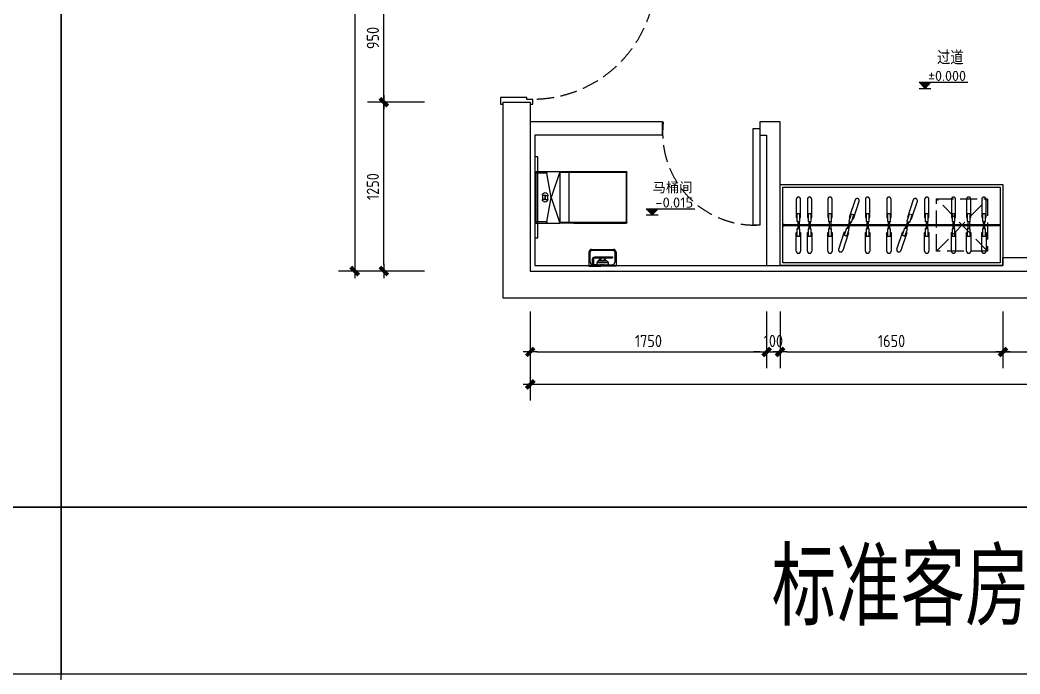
# Model space of a CAD drawing. Header units: inches. Extents: x 193953 to 255442, y -114891 to -62384.
# Drawn here: x 239738 to 247142, y -105208 to -100366 of the extents above; entities that cross this region are included whole.
import ezdxf
from ezdxf.enums import TextEntityAlignment as Align

# ---------------------------------------------------------------- set-up
doc = ezdxf.new("R2010")
doc.units = ezdxf.units.IN
doc.header["$LTSCALE"] = 500
doc.header["$MEASUREMENT"] = 0
for name, pattern in [('DASH', [0.35, 0.25, -0.1]), ('家具平面底图$0$DASH', [0.35, 0.25, -0.1]), ('家具平面底图$0$DOM-虚线', [0.35, 0.25, -0.1])]:
    doc.linetypes.add(name, pattern=pattern)
for name, color, linetype in [('0-索引文字', 50, 'Continuous'), ('F-洁具-DOM', 1, 'Continuous'), ('G-装饰造型轮廓线、电气提示线', 3, 'Continuous'), ('L-立面、剖面图、大样图-细线', 134, 'Continuous'), ('P-平面门', 2, 'Continuous'), ('SH-文字', 50, 'Continuous')]:
    doc.layers.add(name, color=color, linetype=linetype)
doc.styles.add('DOM-romans.shx', font='dim.shx')
doc.styles.add('MtXpl_', font='SIMYOU.TTF')
doc.styles.add('st', font='', dxfattribs={"width": 0.7})
doc.styles.get('st').set_extended_font_data('SimSun')
doc.dimstyles.new('DOM_DIM_1 80', dxfattribs={"dimscale": 60, "dimtxt": 1.5, "dimasz": 0.8, "dimexe": 2, "dimexo": 1.5, "dimgap": 0.6, "dimtad": 1, "dimdec": 0, "dimrnd": 5, "dimzin": 12, "dimdsep": 46, "dimtxsty": 'DOM-romans.shx', "dimblk": 'DOM_Dimension_Tick', "dimcen": 0.125, "dimclrd": 44, "dimclre": 44, "dimclrt": 50, "dimadec": 0, "dimazin": 0, "dimtfac": 1, "dimtdec": 0, "dimtix": 1, "dimtmove": 2, "dimatfit": 3, "dimldrblk": 'DOM_Leader_Arrow', "dimfxl": 0, "dimtvp": 1, "dimtolj": 1, "dimtzin": 0, "dimarcsym": 0})

# ---------------------------------------------------------------- blocks, each defined once
blk = doc.blocks.new('家具平面底图$0$A$C591D7FFC')
at = {"linetype": '家具平面底图$0$DOM-虚线', "ltscale": 150}
blk.add_lwpolyline([(300, -20), (-300, -20), (-300, 0), (300, 0)], close=True, dxfattribs=at)
blk = doc.blocks.new('家具平面底图$0$A$C619B377B')
at = {"linetype": 'Continuous'}
for p, q in [((-180, 0), (180, 0)), ((-190, -185.2), (-190, -10)), ((190, -10), (190, -185.2)), ((-189.5, -186.2), (-190, -185.2)), ((-189.5, -676), (-189.5, -186.1)), ((-184.5, -185.2), (184.5, -185.2)), ((189.5, -186.2), (190, -185.2)), ((189.5, -186.1), (189.5, -676)), ((189.5, -254), (-189.5, -254)), ((185.5, -680), (-185.5, -680))]:
    blk.add_line(p, q, dxfattribs=at)
at = {"color": 8, "linetype": 'Continuous'}
for p, q in [((-180, -88.3), (-180, 0)), ((180, -88.3), (180, 0)), ((190, -10), (-190, -10)), ((-15, -55), (15, -55)), ((-15, -73), (-15, -55)), ((-15, -73), (15, -73)), ((15, -73), (15, -55)), ((-190, -185.2), (0, -120)), ((0, -120), (-180, -88.3)), ((15, -77), (-15, -77)), ((-15, -77), (-15, -95)), ((15, -95), (-15, -95)), ((180, -88.3), (0, -120)), ((0, -120), (190, -185.2)), ((15, -77), (15, -95)), ((-184.5, -250), (-184.5, -185.2)), ((184.5, -185.2), (184.5, -250)), ((-189.5, -285), (-190, -285)), ((-190, -675), (-190, -285)), ((-185.5, -250), (185.5, -250)), ((-185.5, -680), (-185.5, -250)), ((185.5, -680), (185.5, -250)), ((190, -285), (189.5, -285)), ((190, -285), (190, -675)), ((-190, -675), (-189.5, -675)), ((-189.5, -676), (189.5, -676)), ((-188.7, -679.1), (-188.4, -678.8)), ((188.4, -678.8), (188.7, -679.1)), ((189.9, -675), (190, -675))]:
    blk.add_line(p, q, dxfattribs=at)
at = {"linetype": 'Continuous'}
for centre, radius, start, end in [((-180, -10), 10, 90, 180), ((-185.5, -676), 4, 180, 270), ((185.5, -676), 4, 270, 0)]:
    blk.add_arc(centre, radius, start, end, dxfattribs=at)
at = {"color": 8, "linetype": 'Continuous'}
for centre, radius, start, end in [((180, -10), 10, 0, 90), ((-15, -75), 20, 90, 270), ((-15, -75), 2, 90, 270), ((15, -75), 20, 270, 90), ((15, -75), 2, 270, 90), ((-185, -285), 5, 155.17913, 180), ((-185.5, -254), 4, 90, 180), ((185.5, -254), 4, 0, 90), ((185, -285), 5, 0, 24.75826), ((-185, -675), 5, 180, 217.3553), ((-175, -674.8), 14.5, 191.25653, 193.3174), ((-175.6, -674.9), 13.9, 193.30813, 196.97054), ((-186.9, -676.4), 3.26, 232.02368, 236.55821), ((-183.6, -663.5), 16.5, 252.06254, 255.37073), ((-183.5, -662.9), 17.1, 255.35969, 256.56318), ((183.5, -662.9), 17.1, 283.43682, 284.64031), ((183.6, -663.5), 16.5, 284.62927, 287.93746), ((186.9, -676.4), 3.26, 303.44179, 307.97632), ((175.6, -674.9), 13.9, 343.02946, 346.69187), ((185, -675), 5, 322.62333, 0), ((175, -674.8), 14.5, 346.6826, 348.74347)]:
    blk.add_arc(centre, radius, start, end, dxfattribs=at)
at = {"color": 8, "linetype": 'Continuous', "extrusion": (0, 0, -1)}
for centre, major_axis, start_param, end_param in [((-180, -90.9), (9.99, -1.89), 3.092725, 4.663521), ((180, -90.9), (9.99, 1.89), -1.521928, 0.048868)]:
    blk.add_ellipse(centre, major_axis=major_axis, ratio=0.25825, start_param=start_param, end_param=end_param, dxfattribs=at)
at = {"linetype": 'Continuous', "extrusion": (0, 0, -1)}
for centre, start_param, end_param in [((-184.5, -186.1), 3.145147, 4.712389), ((184.5, -186.1), 4.712389, 6.279631)]:
    blk.add_ellipse(centre, major_axis=(5, 0), ratio=0.176327, start_param=start_param, end_param=end_param, dxfattribs=at)
at = {"layer": 'F-洁具-DOM'}
blk.add_blockref('家具平面底图$0$A$C591D7FFC', (0, 0), dxfattribs=at)
blk = doc.blocks.new('家具平面底图$0$dfsggag')
at = {"color": 8, "linetype": '家具平面底图$0$DOM-虚线', "ltscale": 80}
for p, q in [((-34.9, 36.8), (-42.9, 25.1)), ((-42.9, 25.1), (-42.9, 0)), ((-42.9, 25.1), (42.9, 25.1)), ((-42.9, 0), (42.9, 0)), ((-34.9, 36.8), (34.9, 36.8)), ((-27, 43.6), (-12.7, 59.3)), ((-27, 43.6), (-20.4, 42.7)), ((-27, 43.6), (-27, 36.8)), ((-11.1, 59.3), (-20.4, 42.7)), ((-20.4, 42.7), (20.4, 42.7)), ((-20.4, 42.7), (-20.4, 36.8)), ((-12.7, 59.3), (12.7, 59.3)), ((11.1, 59.3), (20.4, 42.7)), ((27, 43.6), (12.7, 59.3)), ((27, 43.6), (20.4, 42.7)), ((20.4, 42.7), (20.4, 36.8)), ((27, 43.6), (27, 36.8)), ((34.9, 36.8), (42.9, 25.1)), ((42.9, 25.1), (42.9, 0))]:
    blk.add_line(p, q, dxfattribs=at)
for points in [[(-11.3, 11.2), (-4.7, 11.2), (-4.7, 5.1), (-11.3, 5.1)], [(1.2, 11.2), (7.8, 11.2), (7.8, 5.1), (1.2, 5.1)], [(13.6, 11.2), (20.2, 11.2), (20.2, 5.1), (13.6, 5.1)]]:
    blk.add_lwpolyline(points, close=True, dxfattribs=at)
blk = doc.blocks.new('家具平面底图$0$A$C08F94FB0')
at = {"linetype": 'Continuous'}
for p, q in [((-100.5, 0), (-30.5, 0)), ((-100.5, -105), (-100.5, 0)), ((-30.5, 0), (-30.5, -7)), ((100.5, 0), (30.5, 0)), ((100.5, -105), (100.5, 0)), ((-0.5, -125), (-80.5, -125)), ((80.5, -125), (-0.5, -125))]:
    blk.add_line(p, q, dxfattribs=at)
at = {"color": 8, "linetype": 'Continuous'}
for p, q in [((-30.5, 0), (30.5, 0)), ((-91.5, -105), (-91.5, -31)), ((-0.5, -11), (-71.5, -11)), ((34.5, -11), (-36.3, -11)), ((30.5, 0), (30.5, -7)), ((34.5, -11), (71.5, -11)), ((91.5, -31), (91.5, -105)), ((-80.5, -116), (-0.5, -116)), ((-0.5, -116), (80.5, -116))]:
    blk.add_line(p, q, dxfattribs=at)
at = {"color": 8}
for p, q in [((-72.1, -116), (-72.1, -125)), ((73.5, -116), (73.5, -125))]:
    blk.add_line(p, q, dxfattribs=at)
at = {"color": 8, "linetype": 'Continuous'}
for centre, radius, start, end in [((-71.5, -31), 20, 90, 180), ((34.5, -7), 4, 180, 270), ((71.5, -31), 20, 0, 90), ((-80.5, -105), 11, 180, 270), ((80.5, -105), 11, 270, 0)]:
    blk.add_arc(centre, radius, start, end, dxfattribs=at)
at = {"linetype": 'Continuous'}
for centre, radius, start, end in [((-34.5, -7), 4, 270, 0), ((-80.5, -105), 20, 180, 270), ((80.5, -105), 20, 270, 0)]:
    blk.add_arc(centre, radius, start, end, dxfattribs=at)
blk = doc.blocks.new('家具平面底图$0$A$C2B4824DF')
for p, q in [((63.5, -57), (63.5, 72.7)), ((69.2, 73), (63.8, 73)), ((69.5, -57), (69.5, 72.7)), ((0, -13.5), (0, -72.5)), ((9.5, -13), (0.5, -13)), ((0.5, -73), (9.5, -73)), ((10, -73), (10, -13.5)), ((53.5, -67), (10, -67)), ((10, -73), (53.5, -73))]:
    blk.add_line(p, q)
at = {"color": 250}
for p, q in [((69.5, 69), (63.5, 69)), ((69.5, 66.2), (63.5, 66.2)), ((69.5, 62.1), (63.5, 62.1)), ((63.8, -57), (63.8, 73)), ((63.8, 65.9), (69.2, 65.9)), ((69.2, 64.9), (63.8, 64.9)), ((69.2, -57), (69.2, 73)), ((10, -13.5), (0, -13.5)), ((10, -72.5), (0, -72.5)), ((0.5, -73), (0.5, -13)), ((9.5, -73), (9.5, -13)), ((53.5, -67.3), (10, -67.3)), ((10, -72.7), (53.5, -72.7)), ((53.5, -67.3), (53.5, -67)), ((53.5, -72.7), (53.5, -73)), ((69.5, -47.1), (63.5, -47.1)), ((69.5, -51.2), (63.5, -51.2)), ((63.8, -57), (63.5, -57)), ((69.2, -49.9), (63.8, -49.9)), ((69.2, -50.9), (63.8, -50.9)), ((69.2, -57), (69.5, -57))]:
    blk.add_line(p, q, dxfattribs=at)
for centre, radius, start, end in [((63.8, 72.7), 0.3, 90, 180), ((69.2, 72.7), 0.3, 0, 90), ((0.5, -13.5), 0.5, 90, 180), ((0.5, -72.5), 0.5, 180, 270), ((9.5, -13.5), 0.5, 0, 90), ((9.5, -72.5), 0.5, 270, 342.30987), ((53.5, -57), 16, 270, 0), ((53.5, -57), 10, 270, 0)]:
    blk.add_arc(centre, radius, start, end)
for radius in [15.7, 10.3]:
    blk.add_arc((53.5, -57), radius, 270, 0, dxfattribs=at)
for points, start_tangent, end_tangent in [([(63.5, 66.2), (63.5, 66.1), (63.6, 66), (63.7, 65.9), (63.8, 65.9)], (0, -1), (1, 0)), ([(63.5, 65.2), (63.5, 65.1), (63.6, 65), (63.7, 64.9), (63.8, 64.9)], (0, -1), (1, 0)), ([(69.2, 65.9), (69.3, 65.9), (69.4, 66), (69.5, 66.1), (69.5, 66.2)], (1, 0), (0, 1)), ([(69.5, 65.2), (69.5, 65.1), (69.4, 65), (69.3, 64.9), (69.2, 64.9)], (0, -1), (-1, 0)), ([(63.5, -50.2), (63.5, -50.1), (63.6, -50), (63.7, -49.9), (63.8, -49.9)], (0, 1), (1, 0)), ([(63.8, -50.9), (63.7, -50.9), (63.6, -51), (63.5, -51.1), (63.5, -51.2)], (-1, 0), (0, -1)), ([(69.5, -50.2), (69.5, -50.1), (69.4, -50), (69.3, -49.9), (69.2, -49.9)], (0, 1), (-1, 0)), ([(69.5, -51.2), (69.5, -51.1), (69.4, -51), (69.3, -50.9), (69.2, -50.9)], (0, 1), (-1, 0))]:
    blk.add_spline(points, degree=3, dxfattribs=dict(at, start_tangent=start_tangent, end_tangent=end_tangent))
blk = doc.blocks.new('A$Ce1599806')
at = {"layer": 'F-洁具-DOM', "xscale": -1, "rotation": 180}
blk.add_blockref('家具平面底图$0$A$C08F94FB0', (0, 0), dxfattribs=at)
at = {"layer": 'F-洁具-DOM', "rotation": 90}
blk.add_blockref('家具平面底图$0$A$C2B4824DF', (0, 0), dxfattribs=at)
at = {"layer": 'F-洁具-DOM'}
blk.add_blockref('家具平面底图$0$dfsggag', (0, 0), dxfattribs=at)
blk = doc.blocks.new('ftfhtg')
at = {"layer": 'L-立面、剖面图、大样图-细线', "color": 8}
for p, q in [((-1050024.2, -439780.5), (-1050024.2, -439789.8)), ((-1049974.2, -439789.8), (-1049974.2, -439780.5)), ((-1050021.4, -439792.6), (-1050015.3, -439792.6)), ((-1050015.3, -439792.6), (-1049983.1, -439792.6)), ((-1050013.1, -439795.3), (-1050013.1, -439794.8)), ((-1049986.7, -439796.7), (-1050011.7, -439796.7)), ((-1050010.3, -439796.7), (-1050010.3, -439803.4)), ((-1050010.3, -439813.7), (-1049988.1, -439813.7)), ((-1050010.3, -439813.7), (-1050010.3, -439830.5)), ((-1050010.3, -439830.5), (-1049988.1, -439830.5)), ((-1049988.4, -439803.6), (-1050010, -439803.6)), ((-1049988.1, -439796.7), (-1049988.1, -439803.4)), ((-1049985.3, -439794.8), (-1049985.3, -439795.3)), ((-1049983.1, -439792.6), (-1049977, -439792.6)), ((-1049872.3, -439813.7), (-1049872.3, -439830.5)), ((-1049872.3, -439813.7), (-1049872.3, -439830.5))]:
    blk.add_line(p, q, dxfattribs=at)
for points in [[(-1050009.7, -439803.6, -0.311671), (-1050006.9, -439806), (-1050006.9, -439813.7)], [(-1049988.3, -439803.6, 0.34884), (-1049991.5, -439806), (-1049991.5, -439813.7)], [(-1049875.3, -439813.6, 0.28759), (-1049880.9, -439811.1, -0.060586), (-1049890.3, -439812.1, 0.212877), (-1049891.2, -439812.9)], [(-1049875.3, -439830.7, -0.28759), (-1049880.9, -439833.2, 0.060586), (-1049890.3, -439832.2, -0.212877), (-1049891.2, -439831.3)]]:
    blk.add_lwpolyline(points, format="xyb", dxfattribs=at)
for centre, radius, start, end in [((-1050021.4, -439789.8), 2.78, 180, 270), ((-1050015.3, -439794.8), 2.22, 0, 90), ((-1050011.7, -439795.3), 1.39, 180, 270), ((-1050010, -439803.4), 0.278, 180, 270), ((-1049988.4, -439803.4), 0.278, 270, 0), ((-1049976.5, -439792), 24.6, 241.9616, 293.82253), ((-1049938.9, -440716.4), 903.9, 93.11282, 93.12014), ((-1049976.5, -439852.2), 24.6, 66.17747, 118.0384), ((-1049974.8, -439740), 74.9, 259.84329, 276.25564), ((-1049974.8, -439904.2), 74.9, 83.74436, 100.15671), ((-1049986.7, -439795.3), 1.39, 270, 0), ((-1049983.1, -439794.8), 2.22, 90, 180), ((-1049977, -439789.8), 2.78, 270, 0), ((-1049913.7, -440502.8), 690.3, 86.56114, 94.39322), ((-1049913.7, -439141.4), 690.3, 265.60678, 273.43886)]:
    blk.add_arc(centre, radius, start, end, dxfattribs=at)
blk = doc.blocks.new('A$Cf4202bee')
at = {"layer": 'G-装饰造型轮廓线、电气提示线', "color": 1, "ltscale": 20}
for points in [[(-15, -200), (-15, -220), (20, -220), (20, -175), (35, -175), (35, 20), (-15, 20), (-15, 0), (0, 0), (0, -200)], [(965, -200), (965, -220), (930, -220), (930, -175), (915, -175), (915, 20), (965, 20), (965, 0), (950, 0), (950, -200)]]:
    blk.add_lwpolyline(points, close=True, dxfattribs=at)
at = {"layer": 'P-平面门', "color": 1, "ltscale": 3}
blk.add_lwpolyline([(65, -1125), (20, -1125), (20, -220), (65, -220)], close=True, dxfattribs=at)
at = {"layer": 'P-平面门', "color": 8, "linetype": 'DASH'}
blk.add_arc((17.9, -214.1), 912.1, 272.95922, 359.62998, dxfattribs=at)
at = {"layer": 'P-平面门', "extrusion": (0, 0, -1), "yscale": 0.9000000000232831}
for p, xscale, zscale, rotation in [((-395822.5, 943983.1), 0.9000000000232831, -0.9000000000014552, 90), ((395737.5, 943983.1), -0.9000000000232831, -0.9000000000232831, 270)]:
    blk.add_blockref('ftfhtg', p, dxfattribs=dict(at, xscale=xscale, zscale=zscale, rotation=rotation))
blk = doc.blocks.new('家具平面底图$0$A$C24926126')
at = {"color": 250, "linetype": '家具平面底图$0$DOM-虚线', "ltscale": 100}
for p, q in [((-192.5, 15.9, 0.9), (-55, 15.9, 0.9)), ((-192.5, 15.9), (-55, 15.9)), ((-192.5, 15.9), (-55, 15.9)), ((-192.5, 15.9, 0.9), (-55, 15.9, 0.9)), ((-82.5, 11, 0.9), (-82.5, -11, 0.9)), ((-27.5, 11, 0.9), (-82.5, 11, 0.9)), ((-82.5, 11), (-82.5, -11)), ((-27.5, 11), (-82.5, 11)), ((-82.5, 11), (-82.5, -11)), ((-27.5, 11), (-82.5, 11)), ((-82.5, 11, 0.9), (-82.5, -11, 0.9)), ((-27.5, 11, 0.9), (-82.5, 11, 0.9)), ((-55, 15.9, 0.9), (-55, 11, 0.9)), ((-55, 15.9), (-55, 11)), ((-55, 15.9), (-55, 11)), ((-55, 15.9, 0.9), (-55, 11, 0.9)), ((-27.5, 5.5, 0.9), (-27.5, 11, 0.9)), ((-27.5, 5.5), (-27.5, 11)), ((-27.5, 5.5), (-27.5, 11)), ((-27.5, 5.5, 0.9), (-27.5, 11, 0.9)), ((-27.5, -5.5, 0.9), (-27.5, 5.5, 0.9)), ((-27.5, -5.5), (-27.5, 5.5)), ((27.5, 5.5), (-27.5, 5.5)), ((27.5, 5.5, 0.9), (-27.5, 5.5, 0.9)), ((-27.5, -5.5), (-27.5, 5.5)), ((27.5, 5.5), (-27.5, 5.5)), ((-27.5, -5.5, 0.9), (-27.5, 5.5, 0.9)), ((27.5, 5.5, 0.9), (-27.5, 5.5, 0.9)), ((82.5, 11, 0.9), (27.5, 11, 0.9)), ((82.5, 11), (27.5, 11)), ((27.5, 5.5), (27.5, 11)), ((27.5, 5.5, 0.9), (27.5, 11, 0.9)), ((27.5, 5.5), (27.5, 11)), ((27.5, 5.5, 0.9), (27.5, 11, 0.9)), ((27.5, 5.5), (27.5, -5.5)), ((27.5, 5.5, 0.9), (27.5, -5.5, 0.9)), ((27.5, 5.5), (27.5, -5.5)), ((27.5, 5.5, 0.9), (27.5, -5.5, 0.9)), ((55, 15.9, 0.9), (55, 11, 0.9)), ((192.5, 15.9, 0.9), (55, 15.9, 0.9)), ((55, 15.9), (55, 11)), ((192.5, 15.9), (55, 15.9)), ((82.5, -11, 0.9), (82.5, 11, 0.9)), ((82.5, -11), (82.5, 11)), ((-55, -15.8, 0.9), (-192.5, -15.8, 0.9)), ((-55, -15.8), (-192.5, -15.8)), ((-55, -15.8), (-192.5, -15.8)), ((-55, -15.8, 0.9), (-192.5, -15.8, 0.9)), ((-82.5, -11, 0.9), (-27.5, -11, 0.9)), ((-82.5, -11), (-27.5, -11)), ((-82.5, -11), (-27.5, -11)), ((-82.5, -11, 0.9), (-27.5, -11, 0.9)), ((-55, -11, 0.9), (-55, -15.8, 0.9)), ((-55, -11), (-55, -15.8)), ((-55, -11), (-55, -15.8)), ((-55, -11, 0.9), (-55, -15.8, 0.9)), ((-27.5, -11, 0.9), (-27.5, -5.5, 0.9)), ((-27.5, -11), (-27.5, -5.5)), ((27.5, -5.5), (-27.5, -5.5)), ((27.5, -5.5, 0.9), (-27.5, -5.5, 0.9)), ((-27.5, -11), (-27.5, -5.5)), ((27.5, -5.5), (-27.5, -5.5)), ((-27.5, -11, 0.9), (-27.5, -5.5, 0.9)), ((27.5, -5.5, 0.9), (-27.5, -5.5, 0.9)), ((27.5, -5.5), (27.5, -11)), ((27.5, -5.5, 0.9), (27.5, -11, 0.9)), ((27.5, -5.5), (27.5, -11)), ((27.5, -5.5, 0.9), (27.5, -11, 0.9)), ((27.5, -11, 0.9), (82.5, -11, 0.9)), ((27.5, -11), (82.5, -11)), ((55, -11, 0.9), (55, -15.8, 0.9)), ((55, -11), (55, -15.8)), ((55, -15.8, 0.9), (192.5, -15.8, 0.9)), ((55, -15.8), (192.5, -15.8))]:
    blk.add_line(p, q, dxfattribs=at)
blk.add_lwpolyline([(27.5, -11), (82.5, -11), (82.5, 11), (27.5, 11)], dxfattribs=at)
at = {"color": 250, "linetype": '家具平面底图$0$DOM-虚线', "ltscale": 100, "elevation": 0.9}
blk.add_lwpolyline([(27.5, -11), (82.5, -11), (82.5, 11), (27.5, 11)], dxfattribs=at)
at = {"color": 250, "linetype": '家具平面底图$0$DOM-虚线', "ltscale": 100}
blk.add_lwpolyline([(55, -11), (55, -15.8), (192.5, -15.8, 0.890447), (192.5, 15.9), (55, 15.9), (55, 11)], format="xyb", dxfattribs=at)
at = {"color": 250, "linetype": '家具平面底图$0$DOM-虚线', "ltscale": 100, "elevation": 0.9}
blk.add_lwpolyline([(55, -11), (55, -15.8), (192.5, -15.8, 0.890447), (192.5, 15.9), (55, 15.9), (55, 11)], format="xyb", dxfattribs=at)
at = {"color": 250, "linetype": '家具平面底图$0$DOM-虚线', "ltscale": 100}
for centre, start, end in [((-193.2, 0, 0.9), 87.49525, 272.50475), ((-193.2, 0), 87.49525, 272.50475), ((-193.2, 0), 87.49525, 272.50475), ((-193.2, 0, 0.9), 87.49525, 272.50475), ((190.7, 0, 0.9), 276.63327, 83.36673), ((190.7, 0), 276.63327, 83.36673)]:
    blk.add_arc(centre, 15.9, start, end, dxfattribs=at)
blk = doc.blocks.new('A$Cf66d3db0')
at = {"color": 4}
blk.add_lwpolyline([(-12802.3, 7040.2), (0, 7040.2), (0, 0), (-12802.3, 0)], close=True, dxfattribs=at)
blk = doc.blocks.new('DOM_Dimension_Tick')
at = {"color": 0, "linetype": 'ByBlock'}
for p, q in [((-1.09, 0), (0, 0)), ((0, 0), (1.09, 0))]:
    blk.add_line(p, q, dxfattribs=at)
at = {"color": 0, "linetype": 'Continuous', "const_width": 0.608}
blk.add_lwpolyline([(-0.61, -0.61), (0.61, 0.61)], dxfattribs=at)
blk = doc.blocks.new('*D457')
at = {"color": 44, "lineweight": -2, "transparency": 16777216}
for p, q in [((243515.7, -102523.8), (243515.7, -102943.8)), ((245265.7, -102523.8), (245265.7, -102943.8)), ((243563.7, -102823.8), (245217.7, -102823.8))]:
    blk.add_line(p, q, dxfattribs=at)
at = {"layer": 'Defpoints', "color": 0, "transparency": 16777216}
for p in [(243515.7, -102224.6), (245265.7, -102184.6), (245265.7, -102823.8)]:
    blk.add_point(p, dxfattribs=at)
at = {"color": 44, "lineweight": -2, "transparency": 16777216, "xscale": 48, "yscale": 48, "zscale": 48, "rotation": 180}
blk.add_blockref('DOM_Dimension_Tick', (243515.7, -102823.8), dxfattribs=at)
at = {"color": 44, "lineweight": -2, "transparency": 16777216, "xscale": 48, "yscale": 48, "zscale": 48}
blk.add_blockref('DOM_Dimension_Tick', (245265.7, -102823.8), dxfattribs=at)
at = {"color": 50, "transparency": 16777216, "insert": (244390.7, -102742.8), "char_height": 90, "attachment_point": 5, "style": 'DOM-romans.shx'}
blk.add_mtext('\\A1;1750', dxfattribs=at)
blk = doc.blocks.new('DOM_Leader_Arrow')
at = {"color": 0, "linetype": 'ByBlock'}
blk.add_line((0, 0), (-1.5, 0), dxfattribs=at)
for points in [[(-1.29, 1), (-0.89, 1.28), (-0.36, 0), (0, 0)], [(-1.29, -1), (-0.89, -1.28), (-0.36, 0), (0, 0)]]:
    blk.add_solid(points, dxfattribs=at)
blk = doc.blocks.new('*D458')
at = {"color": 44, "lineweight": -2, "transparency": 16777216}
for p, q in [((245265.7, -102523.8), (245265.7, -102943.8)), ((245365.7, -102523.8), (245365.7, -102943.8)), ((245217.7, -102823.8), (245169.7, -102823.8)), ((245265.7, -102823.8), (245365.7, -102823.8)), ((245413.7, -102823.8), (245461.7, -102823.8))]:
    blk.add_line(p, q, dxfattribs=at)
at = {"layer": 'Defpoints', "color": 0, "transparency": 16777216}
for p in [(245265.7, -102184.6), (245365.7, -102184.6), (245365.7, -102823.8)]:
    blk.add_point(p, dxfattribs=at)
at = {"color": 44, "lineweight": -2, "transparency": 16777216, "xscale": 48, "yscale": 48, "zscale": 48}
blk.add_blockref('DOM_Dimension_Tick', (245265.7, -102823.8), dxfattribs=at)
at = {"color": 44, "lineweight": -2, "transparency": 16777216, "xscale": 48, "yscale": 48, "zscale": 48, "rotation": 180}
blk.add_blockref('DOM_Dimension_Tick', (245365.7, -102823.8), dxfattribs=at)
at = {"color": 50, "transparency": 16777216, "insert": (245315.7, -102742.8), "char_height": 90, "attachment_point": 5, "style": 'DOM-romans.shx'}
blk.add_mtext('\\A1;100', dxfattribs=at)
blk = doc.blocks.new('*D459')
at = {"color": 44, "lineweight": -2, "transparency": 16777216}
for p, q in [((245365.7, -102523.8), (245365.7, -102943.8)), ((247015.7, -102523.8), (247015.7, -102943.8)), ((245413.7, -102823.8), (246967.7, -102823.8))]:
    blk.add_line(p, q, dxfattribs=at)
at = {"layer": 'Defpoints', "color": 0, "transparency": 16777216}
for p in [(247015.7, -102124.6), (245365.7, -102184.6), (247015.7, -102823.8)]:
    blk.add_point(p, dxfattribs=at)
at = {"color": 44, "lineweight": -2, "transparency": 16777216, "xscale": 48, "yscale": 48, "zscale": 48, "rotation": 180}
blk.add_blockref('DOM_Dimension_Tick', (245365.7, -102823.8), dxfattribs=at)
at = {"color": 44, "lineweight": -2, "transparency": 16777216, "xscale": 48, "yscale": 48, "zscale": 48}
blk.add_blockref('DOM_Dimension_Tick', (247015.7, -102823.8), dxfattribs=at)
at = {"color": 50, "transparency": 16777216, "insert": (246190.7, -102742.8), "char_height": 90, "attachment_point": 5, "style": 'DOM-romans.shx'}
blk.add_mtext('\\A1;1650', dxfattribs=at)
blk = doc.blocks.new('*D460')
at = {"color": 44, "lineweight": -2, "transparency": 16777216}
for p, q in [((247015.7, -102523.8), (247015.7, -102943.8)), ((252365.7, -102523.8), (252365.7, -102943.8)), ((247063.7, -102823.8), (252317.7, -102823.8))]:
    blk.add_line(p, q, dxfattribs=at)
at = {"layer": 'Defpoints', "color": 0, "transparency": 16777216}
for p in [(247015.7, -102124.6), (252365.7, -102224.6), (252365.7, -102823.8)]:
    blk.add_point(p, dxfattribs=at)
at = {"color": 44, "lineweight": -2, "transparency": 16777216, "xscale": 48, "yscale": 48, "zscale": 48, "rotation": 180}
blk.add_blockref('DOM_Dimension_Tick', (247015.7, -102823.8), dxfattribs=at)
at = {"color": 44, "lineweight": -2, "transparency": 16777216, "xscale": 48, "yscale": 48, "zscale": 48}
blk.add_blockref('DOM_Dimension_Tick', (252365.7, -102823.8), dxfattribs=at)
at = {"color": 50, "transparency": 16777216, "insert": (249690.7, -102742.8), "char_height": 90, "attachment_point": 5, "style": 'DOM-romans.shx'}
blk.add_mtext('\\A1;5350', dxfattribs=at)
blk = doc.blocks.new('*D461')
at = {"color": 44, "lineweight": -2, "transparency": 16777216}
for p, q in [((243515.7, -102764.3), (243515.7, -103184.3)), ((252365.7, -102764.3), (252365.7, -103184.3)), ((252317.7, -103064.3), (243563.7, -103064.3))]:
    blk.add_line(p, q, dxfattribs=at)
at = {"layer": 'Defpoints', "color": 0, "transparency": 16777216}
for p in [(243515.7, -102575.3), (252365.7, -102575.3), (243515.7, -103064.3)]:
    blk.add_point(p, dxfattribs=at)
at = {"color": 44, "lineweight": -2, "transparency": 16777216, "xscale": 48, "yscale": 48, "zscale": 48, "rotation": 180}
blk.add_blockref('DOM_Dimension_Tick', (243515.7, -103064.3), dxfattribs=at)
at = {"color": 44, "lineweight": -2, "transparency": 16777216, "xscale": 48, "yscale": 48, "zscale": 48}
blk.add_blockref('DOM_Dimension_Tick', (252365.7, -103064.3), dxfattribs=at)
at = {"color": 50, "transparency": 16777216, "insert": (247940.7, -102983.3), "char_height": 90, "attachment_point": 5, "style": 'DOM-romans.shx'}
blk.add_mtext('\\A1;8850', dxfattribs=at)
blk = doc.blocks.new('*D462')
at = {"color": 44, "lineweight": -2, "transparency": 16777216}
for p, q in [((242731.5, -100974.6), (242311.5, -100974.6)), ((242431.5, -102176.6), (242431.5, -101022.6)), ((242731.5, -102224.6), (242311.5, -102224.6))]:
    blk.add_line(p, q, dxfattribs=at)
at = {"layer": 'Defpoints', "color": 0, "transparency": 16777216}
for p in [(242431.5, -100974.6), (243443.5, -100974.6), (243515.7, -102224.6)]:
    blk.add_point(p, dxfattribs=at)
at = {"color": 44, "lineweight": -2, "transparency": 16777216, "xscale": 48, "yscale": 48, "zscale": 48}
for p, rotation in [((242431.5, -100974.6), 90), ((242431.5, -102224.6), 270)]:
    blk.add_blockref('DOM_Dimension_Tick', p, dxfattribs=dict(at, rotation=rotation))
at = {"color": 50, "transparency": 16777216, "insert": (242350.5, -101599.6), "char_height": 90, "attachment_point": 5, "rotation": 90, "style": 'DOM-romans.shx'}
blk.add_mtext('\\A1;1250', dxfattribs=at)
blk = doc.blocks.new('*D463')
at = {"color": 44, "lineweight": -2, "transparency": 16777216}
for p, q in [((242731.5, -100024.6), (242311.5, -100024.6)), ((242431.5, -100926.6), (242431.5, -100072.6)), ((242731.5, -100974.6), (242311.5, -100974.6))]:
    blk.add_line(p, q, dxfattribs=at)
at = {"layer": 'Defpoints', "color": 0, "transparency": 16777216}
for p in [(242431.5, -100024.6), (243415.7, -100024.6), (243443.5, -100974.6)]:
    blk.add_point(p, dxfattribs=at)
at = {"color": 44, "lineweight": -2, "transparency": 16777216, "xscale": 48, "yscale": 48, "zscale": 48}
for p, rotation in [((242431.5, -100024.6), 90), ((242431.5, -100974.6), 270)]:
    blk.add_blockref('DOM_Dimension_Tick', p, dxfattribs=dict(at, rotation=rotation))
at = {"color": 50, "transparency": 16777216, "insert": (242350.5, -100499.6), "char_height": 90, "attachment_point": 5, "rotation": 90, "style": 'DOM-romans.shx'}
blk.add_mtext('\\A1;950', dxfattribs=at)
blk = doc.blocks.new('*D467')
at = {"color": 44, "lineweight": -2, "transparency": 16777216}
for p, q in [((242516.5, -97574.6), (242096.5, -97574.6)), ((242216.5, -97622.6), (242216.5, -102176.6)), ((242516.5, -102224.6), (242096.5, -102224.6))]:
    blk.add_line(p, q, dxfattribs=at)
at = {"layer": 'Defpoints', "color": 0, "transparency": 16777216}
for p in [(242693.5, -97574.6), (242216.5, -102224.6), (242693.5, -102224.6)]:
    blk.add_point(p, dxfattribs=at)
at = {"color": 44, "lineweight": -2, "transparency": 16777216, "xscale": 48, "yscale": 48, "zscale": 48}
for p, rotation in [((242216.5, -97574.6), 90), ((242216.5, -102224.6), 270)]:
    blk.add_blockref('DOM_Dimension_Tick', p, dxfattribs=dict(at, rotation=rotation))
at = {"color": 50, "transparency": 16777216, "insert": (242135.5, -99899.6), "char_height": 90, "attachment_point": 5, "rotation": 90, "style": 'DOM-romans.shx'}
blk.add_mtext('\\A1;4650', dxfattribs=at)
blk = doc.blocks.new('DOM-平面标高符号')
blk.add_hatch(color=256).paths.add_polyline_path([(1.47, 1.5), (0, 0), (-1.47, 1.5)])
at = {"color": 150}
for p, q in [((-1.47, 1.5), (10.53, 1.5)), ((-1.47, 0), (1.47, 0))]:
    blk.add_line(p, q, dxfattribs=at)
blk.add_lwpolyline([(1.47, 1.5), (0, 0), (-1.47, 1.5)], close=True, dxfattribs=at)
at = {"style": 'DOM-romans.shx', "width": 0.444477}
blk.add_attdef('ELEV', text='', height=2.5, dxfattribs=at).set_placement((0.75, 1.82), (10.11, 1.82), align=Align.FIT)

msp = doc.modelspace()

# ---------------------------------------------------------------- linework, layer by layer
at = {"color": 3}
for p, q in [((244495.6, -101119.6), (243515.7, -101119.6)), ((244495.6, -101219.6), (244495.6, -101119.6))]:
    msp.add_line(p, q, dxfattribs=at)
at = {"color": 8, "linetype": 'DASH'}
for p, q in [((246901.6, -102077.6), (246523.9, -101690.3)), ((246523.9, -102077.6), (246901.6, -101690.3))]:
    msp.add_line(p, q, dxfattribs=at)
at = {"color": 8, "linetype": '家具平面底图$0$DASH', "ltscale": 300}
for p, q in [((245385.7, -101879.6), (246995.7, -101879.6)), ((246995.7, -101889.6), (245385.7, -101889.6))]:
    msp.add_line(p, q, dxfattribs=at)
at = {"color": 4}
for points in [[(252365.7, -102424.6), (243315.7, -102424.6), (243315.7, -100974.6), (243515.7, -100974.6), (243515.7, -102224.6), (252365.7, -102224.6)], [(224679, -103973), (240041.7, -103973), (240041.7, -105208), (224679, -105208)], [(240041.7, -103973), (255404.4, -103973), (255404.4, -105208), (240041.7, -105208)]]:
    msp.add_lwpolyline(points, close=True, dxfattribs=at)
at = {"color": 3}
msp.add_lwpolyline([(245365.7, -101169.6), (245365.7, -101119.6), (245215.7, -101119.6), (245215.7, -101219.6), (245265.7, -101219.6), (245265.7, -102184.6), (245365.7, -102184.6)], close=True, dxfattribs=at)
at = {"color": 2}
msp.add_lwpolyline([(245215.7, -101169.6), (245215.7, -101884.6), (245165.7, -101884.6), (245165.7, -101169.6)], close=True, dxfattribs=at)
at = {"color": 3}
msp.add_lwpolyline([(244495.6, -101219.6), (243550.7, -101219.6), (243550.7, -102184.6), (247015.7, -102184.6), (247015.7, -102124.6), (247115.7, -102124.6), (247115.7, -102124.6), (248772.3, -102124.6), (248772.3, -102224.6), (249922.3, -102224.6), (249922.3, -102124.6), (252165.7, -102124.6), (252165.7, -102224.6)], dxfattribs=at)
at = {"color": 1}
msp.add_lwpolyline([(245365.7, -101584.6), (247015.7, -101584.6), (247015.7, -102184.6), (245365.7, -102184.6)], close=True, dxfattribs=at)
at = {"color": 8}
msp.add_lwpolyline([(245385.7, -101604.6), (246995.7, -101604.6), (246995.7, -102164.6), (245385.7, -102164.6)], close=True, dxfattribs=at)
at = {"color": 8, "linetype": 'DASH'}
msp.add_lwpolyline([(246901.6, -101690.3), (246901.6, -102077.6), (246523.9, -102077.6), (246523.9, -101690.3)], close=True, dxfattribs=at)
at = {"color": 8, "linetype": '家具平面底图$0$DASH', "ltscale": 300}
for points in [[(245395.7, -101879.6), (245385.7, -101879.6), (245385.7, -101889.6), (245395.7, -101889.6)], [(246985.7, -101879.6), (246995.7, -101879.6), (246995.7, -101889.6), (246985.7, -101889.6)]]:
    msp.add_lwpolyline(points, close=True, dxfattribs=at)
at = {"color": 8, "linetype": 'DASH'}
msp.add_arc((245178.2, -101202.2), 682.5, 173.04904, 271.04941, dxfattribs=at)

# ---------------------------------------------------------------- block references
at = {"color": 6, "xscale": 1.2, "yscale": 1.2, "zscale": 1.2}
for p in [(240041.7, -103973), (255404.4, -113656.2)]:
    msp.add_blockref('A$Cf66d3db0', p, dxfattribs=at)
at = {"color": 6, "xscale": 1.2, "yscale": 1.2, "zscale": 1.2, "rotation": 180}
msp.add_blockref('A$Cf66d3db0', (240041.7, -95524.7), dxfattribs=at)
at = {"color": 6, "xscale": -1, "rotation": 90}
msp.add_blockref('A$Cf4202bee', (243315.7, -100024.6), dxfattribs=at)
at = {"color": 8}
for p, rotation in [((245501.2, -101884.6), 89.99999999999999), ((245583.7, -101884.6), 89.99999999999999), ((245735, -101884.6), 89.99999999999999), ((245875.3, -101884.7), 71.54414841050293), ((246013.1, -101884.6), 89.99999999999999), ((246171.1, -101884.6), 89.99999999999999), ((246305.8, -101884.7), 71.54414841050293), ((246451.6, -101884.6), 89.99999999999999), ((246649.2, -101884.6), 89.99999999999999), ((246761.7, -101884.6), 89.99999999999999), ((246874.3, -101884.6), 89.99999999999999)]:
    msp.add_blockref('家具平面底图$0$A$C24926126', p, dxfattribs=dict(at, rotation=rotation))
at = {"color": 8, "xscale": -1}
msp.add_blockref('A$Ce1599806', (244050.7, -102189.6), dxfattribs=at)
at = {"layer": '0-索引文字'}
ref = msp.add_blockref('DOM-平面标高符号', (246438.4, -100872.3), dxfattribs=dict(at, xscale=30, yscale=30, zscale=30))
ref.add_attrib('ELEV', '%%P0.000', dxfattribs={"layer": '0', "height": 75, "style": 'DOM-romans.shx', "width": 0.715203}).set_placement((246460.9, -100817.6), (246741.9, -100817.6), align=Align.FIT)
ref = msp.add_blockref('DOM-平面标高符号', (244419.1, -101809.8), dxfattribs=dict(at, xscale=30, yscale=30, zscale=30))
ref.add_attrib('ELEV', '-0.015', dxfattribs={"layer": '0', "height": 75, "style": 'DOM-romans.shx', "width": 0.802779}).set_placement((244441.6, -101755.1), (244722.5, -101755.1), align=Align.FIT)
at = {"layer": 'F-洁具-DOM', "color": 6, "xscale": -1, "rotation": 90}
msp.add_blockref('家具平面底图$0$A$C619B377B', (243550.7, -101679.6), dxfattribs=at)

# ---------------------------------------------------------------- texts
at = {"color": 50, "insert": (244569.2, -101609.3), "char_height": 72, "attachment_point": 5, "style": 'DOM-romans.shx'}
msp.add_mtext('\\A1;{\\fSimSun|b0|i0|c134|p2;马桶间}', dxfattribs=at)
at = {"layer": '0-索引文字', "style": 'st', "width": 0.8}
msp.add_attdef('过道', text='', height=90, dxfattribs=at).set_placement((246625.8, -100642.1), align=Align.MIDDLE_CENTER)
at = {"layer": 'SH-文字', "color": 50, "style": 'MtXpl_', "width": 0.7}
msp.add_text('标准客房十六（41㎡）', height=500, dxfattribs=at).set_placement((245303.1, -104796.1))

# ---------------------------------------------------------------- dimensions: what is measured, and where the dimension line sits
at = {"color": 6}
for base, p1, p2, picture, middle in [((242216.5, -102224.6), (242693.5, -97574.6), (242693.5, -102224.6), '*D467', (242135.5, -99899.6)), ((242431.5, -100024.6), (243443.5, -100974.6), (243415.7, -100024.6), '*D463', (242350.5, -100499.6)), ((242431.5, -100974.6), (243515.7, -102224.6), (243443.5, -100974.6), '*D462', (242350.5, -101599.6))]:
    dim = msp.add_linear_dim(base=base, p1=p1, p2=p2, angle=90, dimstyle='DOM_DIM_1 80', dxfattribs=at)
    dim.commit()
    dim.dimension.update_dxf_attribs({"geometry": picture, "text_midpoint": middle})
for base, p1, p2, picture, middle in [((247015.7, -102823.8), (245365.7, -102184.6), (247015.7, -102124.6), '*D459', (246190.7, -102742.8)), ((252365.7, -102823.8), (247015.7, -102124.6), (252365.7, -102224.6), '*D460', (249690.7, -102742.8)), ((245265.7, -102823.8), (243515.7, -102224.6), (245265.7, -102184.6), '*D457', (244390.7, -102742.8)), ((245365.7, -102823.8), (245265.7, -102184.6), (245365.7, -102184.6), '*D458', (245315.7, -102742.8)), ((243515.7, -103064.3), (252365.7, -102575.3), (243515.7, -102575.3), '*D461', (247940.7, -102983.3))]:
    dim = msp.add_linear_dim(base=base, p1=p1, p2=p2, dimstyle='DOM_DIM_1 80', dxfattribs=at)
    dim.commit()
    dim.dimension.update_dxf_attribs({"geometry": picture, "text_midpoint": middle})

doc.saveas('drawing.dxf')
